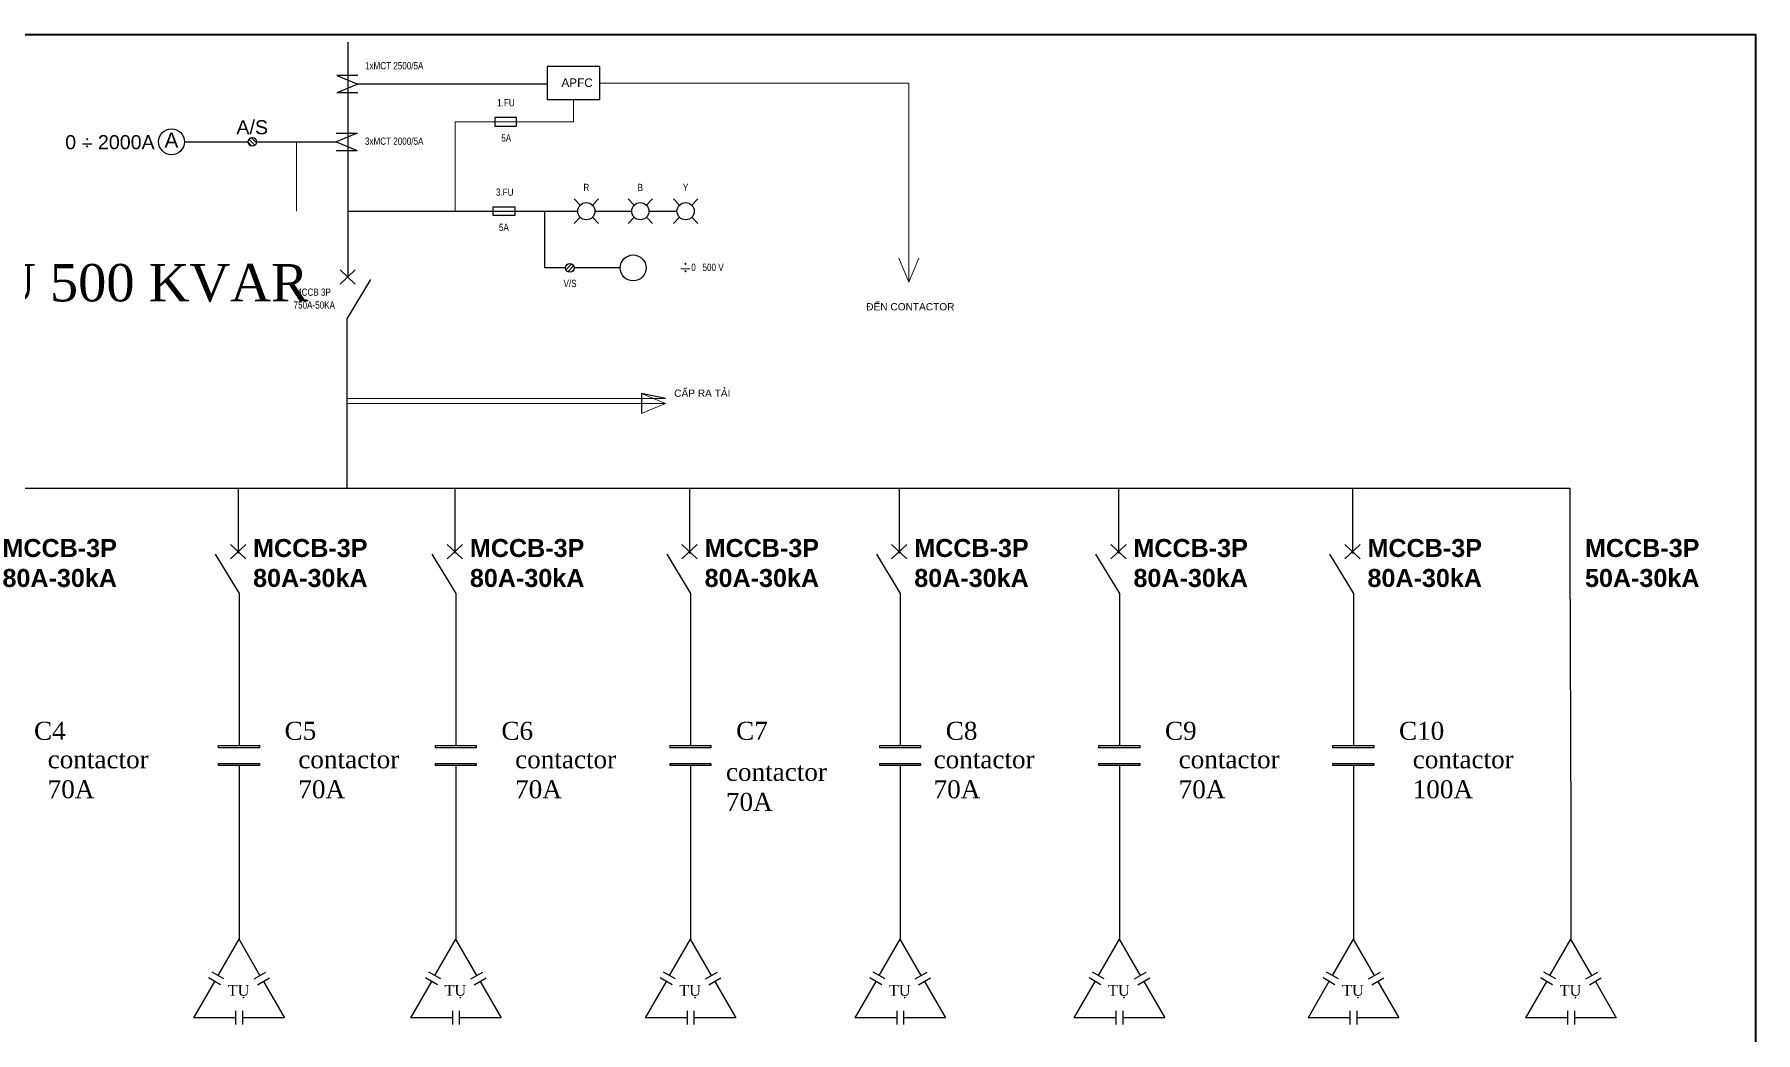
# Model space of a CAD drawing. Header units: millimetres. Extents: x 330554 to 656471, y 11007 to 130943.
# Drawn here: x 417995 to 424996, y 96241 to 100300 of the extents above; entities that cross this region are included whole.
import ezdxf
from ezdxf.enums import TextEntityAlignment as Align

# ---------------------------------------------------------------- set-up
doc = ezdxf.new("R2010")
doc.units = ezdxf.units.MM
doc.header["$LTSCALE"] = 6
doc.layers.add('netlonkhungten', color=32, linetype='Continuous', lineweight=35)
doc.layers.add('thước đo', color=3, linetype='Continuous')
doc.styles.add('500', font='VHELVEN.TTF', dxfattribs={"height": 500})
doc.styles.get("Standard").update_dxf_attribs({"font": 'VHELVCN.TTF', "height": 120})
doc.styles.add('tieu de', font='arialbd.ttf', dxfattribs={"height": 120})
doc.styles.add('VN', font='VHELVEN.TTF')

msp = doc.modelspace()

# ---------------------------------------------------------------- hatches: boundary and pattern name
at = {"layer": 'thước đo', "linetype": 'ByBlock', "ltscale": 8}
h = msp.add_hatch(dxfattribs=at)
h.set_pattern_fill('ANSI31', color=0, scale=87.784139, style=0)
h.set_pattern_definition([(135, (441428.9, 97486.505), (7.759095, 7.759095), [])])
h.paths.add_polyline_path([(418899.29, 99863.674, 1), (418864.176, 99863.674, 1)])
h = msp.add_hatch(dxfattribs=at)
h.set_pattern_fill('ANSI31', color=0, scale=87.784139, style=0)
h.set_pattern_definition([(225, (441504.84, 101727.57), (7.759095, -7.759095), [])])
h.paths.add_polyline_path([(420190.528, 99350.401, -1), (420155.415, 99350.401, -1)])

# ---------------------------------------------------------------- linework, layer by layer
at = {"color": 0}
for p, q in [((420562.022, 98819.082), (420464.636, 98839.965)), ((420464.636, 98839.965), (420464.636, 98758.554))]:
    msp.add_line(p, q, dxfattribs=at)
at = {"layer": 'netlonkhungten'}
msp.add_lwpolyline([(413725.963, 100300.107), (424995.864, 100300.107), (424995.864, 92136.301), (413725.963, 92136.301)], close=True, dxfattribs=at)
at = {"layer": 'thước đo', "color": 0, "linetype": 'ByBlock', "ltscale": 8}
for p, q in [((420081.562, 100097.821), (419311.237, 100097.821)), ((420215.473, 99606.037), (420190.643, 99630.866)), ((420265.131, 99606.037), (420289.96, 99630.866)), ((420434.933, 99606.037), (420410.104, 99630.866)), ((420484.591, 99606.037), (420509.42, 99630.866)), ((420619.28, 99606.037), (420594.45, 99630.866)), ((420668.938, 99606.037), (420693.767, 99630.866)), ((419269.574, 99581.208), (419707.099, 99581.208)), ((419620.71, 99581.208), (420205.188, 99581.208)), ((420215.473, 99556.379), (420190.643, 99531.55)), ((420265.131, 99556.379), (420289.96, 99531.55)), ((420275.415, 99581.208), (420424.648, 99581.208)), ((420434.933, 99556.379), (420410.104, 99531.55)), ((420484.591, 99556.379), (420509.42, 99531.55)), ((420494.876, 99581.208), (420608.995, 99581.208)), ((420619.28, 99556.379), (420594.45, 99531.55)), ((420668.938, 99556.379), (420693.767, 99531.55)), ((418742.223, 96472.929), (418827.572, 96620.756)), ((418912.92, 96472.928), (418827.572, 96620.756)), ((419624.063, 96472.929), (419709.412, 96620.756)), ((419794.76, 96472.928), (419709.412, 96620.756)), ((420578.665, 96472.929), (420664.014, 96620.756)), ((420749.362, 96472.928), (420664.014, 96620.756)), ((421431.423, 96472.929), (421516.772, 96620.756)), ((421602.12, 96472.928), (421516.772, 96620.756)), ((422322.904, 96472.929), (422408.253, 96620.756)), ((422493.601, 96472.928), (422408.253, 96620.756)), ((423274.8, 96472.929), (423360.149, 96620.756)), ((423445.497, 96472.928), (423360.149, 96620.756)), ((424159.475, 96472.929), (424244.824, 96620.756)), ((424330.172, 96472.928), (424244.824, 96620.756)), ((418766.377, 96458.983), (418718.069, 96486.874)), ((418888.765, 96458.983), (418937.074, 96486.873)), ((419648.217, 96458.983), (419599.909, 96486.874)), ((419770.606, 96458.983), (419818.914, 96486.873)), ((420602.819, 96458.983), (420554.511, 96486.874)), ((420725.207, 96458.983), (420773.516, 96486.873)), ((421455.577, 96458.983), (421407.269, 96486.874)), ((421577.966, 96458.983), (421626.274, 96486.873)), ((422347.058, 96458.983), (422298.75, 96486.874)), ((422469.447, 96458.983), (422517.755, 96486.873)), ((423298.954, 96458.983), (423250.646, 96486.874)), ((423421.343, 96458.983), (423469.651, 96486.873)), ((424183.629, 96458.983), (424135.321, 96486.874)), ((424306.018, 96458.983), (424354.326, 96486.873)), ((418728.277, 96448.775), (418642.928, 96300.947)), ((418752.431, 96434.829), (418704.123, 96462.72)), ((418902.711, 96434.828), (418951.019, 96462.719)), ((419610.118, 96448.775), (419524.769, 96300.947)), ((419634.272, 96434.829), (419585.964, 96462.72)), ((419784.551, 96434.828), (419832.86, 96462.719)), ((420564.719, 96448.775), (420479.37, 96300.947)), ((420588.873, 96434.829), (420540.565, 96462.72)), ((420739.153, 96434.828), (420787.461, 96462.719)), ((421417.477, 96448.775), (421332.128, 96300.947)), ((421441.631, 96434.829), (421393.323, 96462.72)), ((421591.911, 96434.828), (421640.219, 96462.719)), ((422308.959, 96448.775), (422223.61, 96300.947)), ((422333.113, 96434.829), (422284.805, 96462.72)), ((422483.392, 96434.828), (422531.701, 96462.719)), ((423260.855, 96448.775), (423175.506, 96300.947)), ((423285.009, 96434.829), (423236.701, 96462.72)), ((423435.288, 96434.828), (423483.597, 96462.719)), ((424145.53, 96448.775), (424060.181, 96300.947)), ((424169.684, 96434.829), (424121.376, 96462.72)), ((424319.963, 96434.828), (424368.272, 96462.719)), ((418813.625, 96328.837), (418813.625, 96273.056)), ((418841.516, 96328.837), (418841.516, 96273.055)), ((419695.466, 96328.837), (419695.466, 96273.056)), ((419723.357, 96328.837), (419723.356, 96273.055)), ((420650.067, 96328.837), (420650.067, 96273.056)), ((420677.958, 96328.837), (420677.958, 96273.055)), ((421502.825, 96328.837), (421502.825, 96273.056)), ((421530.716, 96328.837), (421530.716, 96273.055)), ((422394.307, 96328.837), (422394.306, 96273.056)), ((422422.197, 96328.837), (422422.197, 96273.055)), ((423346.203, 96328.837), (423346.203, 96273.056)), ((423374.094, 96328.837), (423374.093, 96273.055)), ((424230.878, 96328.837), (424230.878, 96273.056)), ((424258.769, 96328.837), (424258.768, 96273.055)), ((418813.625, 96300.946), (418642.928, 96300.947)), ((419695.466, 96300.946), (419524.769, 96300.947)), ((420650.067, 96300.946), (420479.37, 96300.947)), ((421502.825, 96300.946), (421332.128, 96300.947)), ((422394.307, 96300.946), (422223.61, 96300.947)), ((423346.203, 96300.946), (423175.506, 96300.947)), ((424230.878, 96300.946), (424060.181, 96300.947))]:
    msp.add_line(p, q, dxfattribs=at)
at = {"layer": 'thước đo', "color": 7, "lineweight": 18, "ltscale": 8}
for p, q in [((420188.617, 100035.819), (420188.617, 99944.945)), ((420295.672, 100102.509), (421551.776, 100102.509)), ((421551.776, 100102.509), (421551.776, 99292.41)), ((420188.617, 99944.945), (419707.099, 99944.945)), ((419707.099, 99944.945), (419707.099, 99581.208)), ((419060.973, 99863.674), (419060.973, 99581.208)), ((421551.776, 99292.41), (421511.07, 99389.796)), ((421551.776, 99292.41), (421592.481, 99389.796)), ((419265.738, 98819.082), (420562.022, 98819.082)), ((419265.738, 98799.259), (420562.022, 98799.259)), ((420562.022, 98799.259), (420464.636, 98839.965)), ((420562.022, 98799.259), (420464.636, 98758.554))]:
    msp.add_line(p, q, dxfattribs=at)
at = {"layer": 'thước đo', "color": 0, "linetype": 'ByBlock', "ltscale": 8}
for points in [[(419269.574, 100268.27), (419269.574, 99313.305)], [(419311.237, 100132.97), (419225.074, 100132.97)], [(419225.074, 100132.97), (419311.237, 100097.821), (419225.074, 100062.673)], [(419311.237, 100062.673), (419225.074, 100062.673)], [(419222.656, 99898.823), (419308.819, 99898.823)], [(419308.819, 99898.823), (419222.656, 99863.674), (419308.819, 99828.525)], [(418605.969, 99863.674), (418864.176, 99863.674)], [(418899.29, 99863.674), (419222.656, 99863.674)], [(419222.656, 99828.525), (419308.819, 99828.525)], [(420070.737, 99581.208), (420070.737, 99350.401)], [(419238.447, 99342.238), (419300.701, 99284.372)], [(419238.447, 99284.372), (419300.701, 99342.238)], [(420155.415, 99350.401), (420070.737, 99350.401)], [(420377.981, 99350.401), (420190.528, 99350.401)], [(419362.638, 99303.873), (419265.737, 99143.614), (419265.738, 98454.905)], [(413952.79, 98454.911), (422644.335, 98455.114)], [(417817.361, 98454.911), (424240.993, 98454.911)], [(418823.74, 98454.911), (418823.74, 98188.592)], [(419705.581, 98454.911), (419705.581, 98188.592)], [(420660.182, 98454.911), (420660.182, 98188.592)], [(421512.941, 98454.911), (421512.941, 98188.592)], [(422404.422, 98454.911), (422404.422, 98188.592)], [(423356.318, 98454.911), (423356.318, 98188.592)], [(424240.993, 98454.911), (424240.993, 98188.592)], [(418854.867, 98225.092), (418792.614, 98167.225)], [(418854.867, 98167.225), (418792.614, 98225.092)], [(419736.708, 98225.092), (419674.454, 98167.225)], [(419736.708, 98167.225), (419674.454, 98225.092)], [(420691.309, 98225.092), (420629.056, 98167.225)], [(420691.309, 98167.225), (420629.056, 98225.092)], [(421544.067, 98225.092), (421481.814, 98167.225)], [(421544.067, 98167.225), (421481.814, 98225.092)], [(422435.549, 98225.092), (422373.295, 98167.225)], [(422435.549, 98167.225), (422373.295, 98225.092)], [(423387.445, 98225.092), (423325.191, 98167.225)], [(423387.445, 98167.225), (423325.191, 98225.092)], [(418730.676, 98186.727), (418827.577, 98026.468), (418827.576, 97862.464)], [(419612.516, 98186.727), (419709.418, 98026.468), (419709.417, 97862.464)], [(420567.118, 98186.727), (420664.019, 98026.468), (420664.018, 97862.464)], [(421419.876, 98186.727), (421516.777, 98026.468), (421516.776, 97862.464)], [(422311.357, 98186.727), (422408.258, 98026.468), (422408.258, 97862.464)], [(423263.253, 98186.727), (423360.155, 98026.468), (423360.154, 97862.464)], [(424240.993, 98188.592), (424244.826, 97077.801)], [(418827.576, 97862.464), (418827.574, 97407.939)], [(419709.417, 97862.464), (419709.415, 97407.939)], [(420664.018, 97862.464), (420664.016, 97407.939)], [(421516.776, 97862.464), (421516.775, 97407.939)], [(422408.258, 97862.464), (422408.256, 97407.939)], [(423360.154, 97862.464), (423360.152, 97407.939)], [(418827.574, 97326.415), (418827.573, 97077.801)], [(419709.415, 97326.415), (419709.414, 97077.801)], [(420664.016, 97326.415), (420664.015, 97077.801)], [(421516.775, 97326.415), (421516.774, 97077.801)], [(422408.256, 97326.415), (422408.255, 97077.801)], [(423360.152, 97326.415), (423360.151, 97077.801)], [(418827.574, 97139.474), (418827.572, 96620.756)], [(419709.414, 97139.474), (419709.412, 96620.756)], [(420664.016, 97139.474), (420664.014, 96620.756)], [(421516.774, 97139.474), (421516.772, 96620.756)], [(422408.255, 97139.474), (422408.253, 96620.756)], [(423360.151, 97139.474), (423360.149, 96620.756)], [(424244.826, 97139.474), (424244.824, 96620.756)], [(418926.865, 96448.774), (419012.213, 96300.946), (418841.516, 96300.946)], [(419808.706, 96448.774), (419894.053, 96300.946), (419723.356, 96300.946)], [(420763.307, 96448.774), (420848.655, 96300.946), (420677.958, 96300.946)], [(421616.065, 96448.774), (421701.413, 96300.946), (421530.716, 96300.946)], [(422507.546, 96448.774), (422592.894, 96300.946), (422422.197, 96300.946)], [(423459.442, 96448.774), (423544.79, 96300.946), (423374.093, 96300.946)], [(424344.118, 96448.774), (424429.465, 96300.946), (424258.768, 96300.946)]]:
    msp.add_lwpolyline(points, dxfattribs=at)
for points in [[(420295.672, 100169.199), (420081.562, 100169.199), (420081.562, 100035.819), (420295.672, 100035.819)], [(419956.465, 99962.502), (419868.681, 99962.502), (419868.681, 99927.389), (419956.465, 99927.389)], [(419861.021, 99598.765), (419948.805, 99598.765), (419948.805, 99563.651), (419861.021, 99563.651)], [(418744.504, 97407.939), (418910.644, 97407.939), (418910.644, 97398.767), (418744.504, 97398.767)], [(419626.345, 97407.939), (419792.485, 97407.939), (419792.485, 97398.767), (419626.345, 97398.767)], [(420580.946, 97407.939), (420747.086, 97407.939), (420747.086, 97398.767), (420580.946, 97398.767)], [(421433.705, 97407.939), (421599.845, 97407.939), (421599.845, 97398.767), (421433.705, 97398.767)], [(422325.186, 97407.939), (422491.326, 97407.939), (422491.326, 97398.767), (422325.186, 97398.767)], [(423277.082, 97407.939), (423443.222, 97407.939), (423443.222, 97398.767), (423277.082, 97398.767)], [(418744.504, 97335.587), (418910.644, 97335.587), (418910.644, 97326.415), (418744.504, 97326.415)], [(419626.345, 97335.587), (419792.485, 97335.587), (419792.485, 97326.415), (419626.345, 97326.415)], [(420580.946, 97335.587), (420747.086, 97335.587), (420747.086, 97326.415), (420580.946, 97326.415)], [(421433.705, 97335.587), (421599.845, 97335.587), (421599.845, 97326.415), (421433.705, 97326.415)], [(422325.186, 97335.587), (422491.326, 97335.587), (422491.326, 97326.415), (422325.186, 97326.415)], [(423277.082, 97335.587), (423443.222, 97335.587), (423443.222, 97326.415), (423277.082, 97326.415)]]:
    msp.add_lwpolyline(points, close=True, dxfattribs=at)
for points in [[(418208.079, 99874.572, 1), (418212.06, 99874.572, 1)], [(418208.079, 99844.719, -1), (418212.06, 99844.719, -1)], [(420641.472, 99366.85, 1), (420645.454, 99366.85, 1)], [(420641.472, 99336.997, -1), (420645.454, 99336.997, -1)]]:
    msp.add_lwpolyline(points, format="xyb", close=True, dxfattribs=at)
for centre, radius in [((418553.298, 99863.674), 52.67), ((418881.733, 99863.674), 17.557), ((420240.302, 99581.208), 35.114), ((420459.762, 99581.208), 35.114), ((420644.109, 99581.208), 35.114), ((420172.971, 99350.401), 17.557), ((420430.652, 99350.401), 52.67)]:
    msp.add_circle(centre, radius, dxfattribs=at)

# ---------------------------------------------------------------- texts
at = {"linetype": 'ByBlock', "lineweight": 18, "ltscale": 8, "insert": (415954.784, 99366.316), "char_height": 151.93526, "width": 15037.6048, "attachment_point": 1}
msp.add_mtext('{\\fTimes New Roman|b0|i0|c0|p18;TỦ MCCB 750A- BÙ 500 KVAR}', dxfattribs=at)
at = {"layer": 'thước đo', "color": 0, "linetype": 'ByBlock', "ltscale": 8, "style": 'VN', "width": 0.8}
for s, height, p in [('1xMCT 2500/5A', 29.45341, (419458.737, 100172.859)), ('1.FU', 29.4534, (419913.058, 100022.447)), ('3xMCT 2000/5A', 29.45341, (419458.737, 99865.987)), ('5A', 29.4534, (419914.483, 99879.107)), ('R', 29.453, (420240.302, 99677.77)), ('B', 29.453, (420459.762, 99677.77)), ('Y', 29.453, (420644.109, 99677.77)), ('3.FU', 29.4534, (419908.407, 99658.709)), ('5A', 29.4534, (419904.913, 99515.37)), ('0   500 V', 29.4534, (420733.007, 99352.913)), ('V/S', 29.4534, (420174.114, 99287.392))]:
    msp.add_text(s, height=height, dxfattribs=at).set_placement(p, align=Align.MIDDLE_CENTER)
at = {"layer": 'thước đo', "color": 0, "linetype": 'ByBlock', "ltscale": 8, "style": '500'}
for s, height, p in [('APFC', 34.2907, (420202.814, 100103.824)), ('A/S', 57.1511, (418881.316, 99922.682)), ('0    2000A', 57.1511, (418302.59, 99861.962)), ('_', 48.281, (418210.338, 99890.458)), ('_', 48.281, (420643.731, 99382.736))]:
    msp.add_text(s, height=height, dxfattribs=at).set_placement(p, align=Align.MIDDLE_CENTER)
at = {"layer": 'thước đo', "color": 0, "linetype": 'ByBlock', "ltscale": 8, "style": '500', "text_generation_flag": 2}
msp.add_text('A', height=60.961, dxfattribs=at).set_placement((418552.88, 99869.861), align=Align.MIDDLE_CENTER)
at = {"layer": 'thước đo', "color": 0, "linetype": 'ByBlock', "ltscale": 8, "style": 'VN', "width": 0.8}
for s, p in [('MCCB 3P', (419054.909, 99237.164)), ('750A-50KA', (419049.497, 99184.938))]:
    msp.add_text(s, height=29.4534, dxfattribs=at).set_placement(p)
at = {"layer": 'thước đo', "color": 0, "linetype": 'ByBlock', "ltscale": 8, "attachment_point": 1}
for s, insert, char_height, width, style in [('{\\fArial|b0|i0|c0|p34;ĐẾN CONTACTOR}', (421378.678, 99207.381), 29.45341, 7518.8024, 'VN'), ('{\\fArial|b0|i0|c0|p34;CẤP RA TẢI}', (420597.626, 98855.945), 29.45341, 7518.8024, 'VN'), ('MCCB-3P\\P80A-30kA', (417865.548, 98248.051), 73.125, 723.78472, 'tieu de'), ('MCCB-3P\\P80A-30kA', (418884.878, 98248.051), 73.125, 723.78472, 'tieu de'), ('MCCB-3P\\P80A-30kA', (419766.719, 98248.051), 73.125, 723.78472, 'tieu de'), ('MCCB-3P\\P80A-30kA', (420721.32, 98248.051), 73.125, 723.78472, 'tieu de'), ('MCCB-3P\\P80A-30kA', (421574.078, 98248.051), 73.125, 723.78472, 'tieu de'), ('MCCB-3P\\P80A-30kA', (422465.56, 98248.051), 73.125, 723.78472, 'tieu de'), ('MCCB-3P\\P80A-30kA', (423417.456, 98248.051), 73.125, 723.78472, 'tieu de'), ('MCCB-3P\\P50A-30kA', (424302.131, 98248.051), 73.125, 723.78472, 'tieu de'), ('{\\fTimes New Roman|b0|i0|c0|p18;C4}', (417993.552, 97504.511), 73.125, 723.78472, 'tieu de'), ('{\\fTimes New Roman|b0|i0|c0|p18;C5}', (419012.882, 97504.511), 73.125, 723.78472, 'tieu de'), ('{\\fTimes New Roman|b0|i0|c0|p18;C6}', (419894.723, 97504.511), 73.125, 723.78472, 'tieu de'), ('{\\fTimes New Roman|b0|i0|c0|p18;C7}', (420849.324, 97504.511), 73.125, 723.78472, 'tieu de'), ('{\\fTimes New Roman|b0|i0|c0|p18;C8}', (421702.082, 97504.511), 73.125, 723.78472, 'tieu de'), ('{\\fTimes New Roman|b0|i0|c0|p18;C9}', (422593.564, 97504.511), 73.125, 723.78472, 'tieu de'), ('{\\fTimes New Roman|b0|i0|c0|p18;C10}', (423545.46, 97504.511), 73.125, 723.78472, 'tieu de'), ('{\\fTimes New Roman|b0|i0|c0|p18;contactor\\P70A}', (418049.424, 97388.681), 73.125, 723.78472, 'tieu de'), ('{\\fTimes New Roman|b0|i0|c0|p18;contactor\\P70A}', (419068.754, 97388.681), 73.125, 723.78472, 'tieu de'), ('{\\fTimes New Roman|b0|i0|c0|p18;contactor\\P70A}', (419950.594, 97388.681), 73.125, 723.78472, 'tieu de'), ('{\\fTimes New Roman|b0|i0|c0|p18;contactor\\P70A}', (421652.653, 97388.681), 73.125, 723.78472, 'tieu de'), ('{\\fTimes New Roman|b0|i0|c0|p18;contactor\\P70A}', (422649.435, 97388.681), 73.125, 723.78472, 'tieu de'), ('{\\fTimes New Roman|b0|i0|c0|p18;contactor\\P100A}', (423601.331, 97388.681), 73.125, 723.78472, 'tieu de'), ('{\\fTimes New Roman|b0|i0|c0|p18;contactor\\P70A}', (420808.021, 97337.549), 73.125, 723.78472, 'tieu de')]:
    msp.add_mtext(s, dxfattribs=dict(at, insert=insert, char_height=char_height, width=width, style=style))
at = {"layer": 'thước đo', "color": 0, "linetype": 'ByBlock', "ltscale": 8, "char_height": 43.8048, "width": 1971.216, "attachment_point": 5}
for insert in [(418825.706, 96406.929), (419707.546, 96406.929), (420662.148, 96406.929), (421514.906, 96406.929), (422406.387, 96406.929), (423358.283, 96406.929), (424242.958, 96406.929)]:
    msp.add_mtext('{\\fTimes New Roman|b0|i0|c0|p18;TỤ }', dxfattribs=dict(at, insert=insert))

doc.saveas('drawing.dxf')
